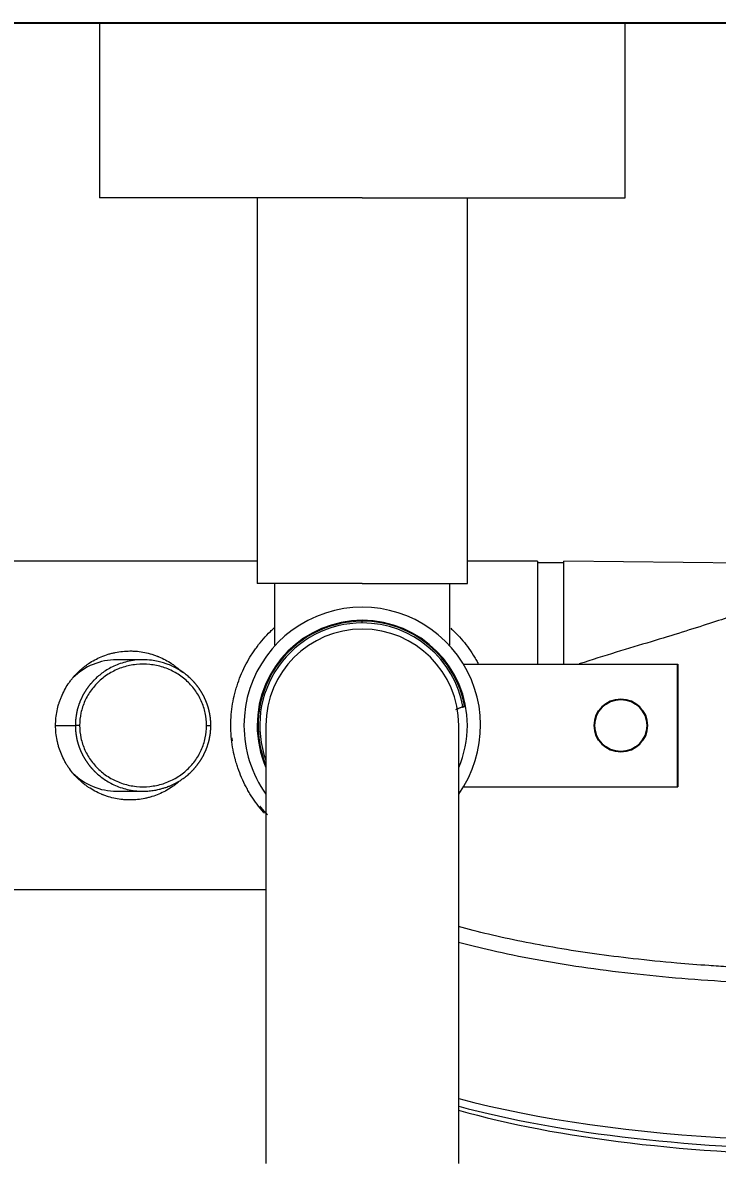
# Model space of a CAD drawing. Extents: x 19821 to 22981, y -91 to 2224.
# Drawn here: x 20651.6 to 20730.9, y 1928.5 to 2058.2 of the extents above; entities that cross this region are included whole.
import ezdxf

# ---------------------------------------------------------------- set-up
doc = ezdxf.new("R2010")
doc.units = 0
doc.header["$LTSCALE"] = 10
doc.header["$MEASUREMENT"] = 0
doc.header["$PDMODE"] = 3
doc.header["$PDSIZE"] = -10
doc.layers.get('0').update_dxf_attribs({"linetype": 'CONTINUOUS'})
doc.layers.get('DEFPOINTS').update_dxf_attribs({"linetype": 'CONTINUOUS'})
doc.layers.add('1', color=7, linetype='CONTINUOUS')
doc.styles.add('Daelim Dimension', font='NanumGothic.ttf')
doc.dimstyles.new('DEFAULT', dxfattribs={"dimscale": 2, "dimtxt": 2, "dimasz": 2, "dimexe": 0, "dimexo": 2, "dimgap": 1, "dimtad": 1, "dimdec": 1, "dimzin": 9, "dimdsep": 46, "dimtxsty": 'Daelim Dimension', "dimcen": 0.5, "dimclrd": 5, "dimclre": 5, "dimclrt": 256, "dimadec": 1, "dimazin": 0, "dimtfac": 1, "dimtdec": 1, "dimtix": 1, "dimtmove": 0, "dimatfit": 3, "dimfxl": 1, "dimtolj": 1, "dimtzin": 1, "dimlwd": 9, "dimlwe": 9, "dimarcsym": 0})

# ---------------------------------------------------------------- blocks, each defined once
blk = doc.blocks.new('*D22')
at = {"color": 5, "lineweight": 9, "ltscale": 0.5, "transparency": 16777216}
for p, q in [((20530.04, 1946.63), (20530.04, 1848.81)), ((20850.64, 1946.63), (20850.64, 1848.81)), ((20842.64, 1850.81), (20538.04, 1850.81))]:
    blk.add_line(p, q, dxfattribs=at)
at = {"color": 5, "ltscale": 0.5, "transparency": 16777216}
for points in [[(20538.04, 1852.15), (20538.04, 1849.48), (20530.04, 1850.81)], [(20842.64, 1852.15), (20842.64, 1849.48), (20850.64, 1850.81)]]:
    blk.add_solid(points, dxfattribs=at)
at = {"layer": 'DEFPOINTS', "color": 0, "ltscale": 0.5, "transparency": 16777216}
for p in [(20530.04, 1950.63), (20850.64, 1950.63), (20530.04, 1850.81)]:
    blk.add_point(p, dxfattribs=at)
at = {"color": 7, "ltscale": 0.5, "transparency": 16777216, "insert": (20635.03, 1863.71), "char_height": 20, "attachment_point": 5, "style": 'Daelim Dimension'}
blk.add_mtext('\\A1;321', dxfattribs=at)
blk = doc.blocks.new('*D25')
at = {"color": 5, "lineweight": 9, "ltscale": 0.5, "transparency": 16777216}
for p, q in [((20801.84, 2058.17), (21052.19, 2058.17)), ((21050.19, 1508.73), (21050.19, 2050.17)), ((20694.34, 1500.73), (21052.19, 1500.73))]:
    blk.add_line(p, q, dxfattribs=at)
at = {"color": 5, "ltscale": 0.5, "transparency": 16777216}
for points in [[(21048.85, 2050.17), (21051.52, 2050.17), (21050.19, 2058.17)], [(21048.85, 1508.73), (21051.52, 1508.73), (21050.19, 1500.73)]]:
    blk.add_solid(points, dxfattribs=at)
at = {"layer": 'DEFPOINTS', "color": 0, "ltscale": 0.5, "transparency": 16777216}
for p in [(20797.84, 2058.17), (21050.19, 2058.17), (20690.34, 1500.73)]:
    blk.add_point(p, dxfattribs=at)
at = {"color": 7, "ltscale": 0.5, "transparency": 16777216, "insert": (21037.42, 1779.45), "char_height": 20, "attachment_point": 5, "rotation": 90, "style": 'Daelim Dimension'}
blk.add_mtext('\\A1;557', dxfattribs=at)
blk = doc.blocks.new('*D26')
at = {"color": 5, "lineweight": 9, "ltscale": 0.5, "transparency": 16777216}
for p, q in [((20801.84, 2058.17), (20957.72, 2058.17)), ((20955.72, 2050.17), (20955.72, 1636.22)), ((20694.34, 1628.22), (20957.72, 1628.22))]:
    blk.add_line(p, q, dxfattribs=at)
at = {"color": 5, "ltscale": 0.5, "transparency": 16777216}
for points in [[(20954.38, 2050.17), (20957.05, 2050.17), (20955.72, 2058.17)], [(20954.38, 1636.22), (20957.05, 1636.22), (20955.72, 1628.22)]]:
    blk.add_solid(points, dxfattribs=at)
at = {"layer": 'DEFPOINTS', "color": 0, "ltscale": 0.5, "transparency": 16777216}
for p in [(20797.84, 2058.17), (20690.34, 1628.22), (20955.72, 1628.22)]:
    blk.add_point(p, dxfattribs=at)
at = {"color": 7, "ltscale": 0.5, "transparency": 16777216, "insert": (20942.82, 1843.2), "char_height": 20, "attachment_point": 5, "rotation": 90, "style": 'Daelim Dimension'}
blk.add_mtext('\\A1;430', dxfattribs=at)

msp = doc.modelspace()

# ---------------------------------------------------------------- linework, layer by layer
at = {"ltscale": 0.5}
for p, q in [((20274.82, 2058.17), (21879.31, 2058.17)), ((20726.34, 1970.97), (20726.34, 1984.97))]:
    msp.add_line(p, q, dxfattribs=at)
msp.add_circle((20719.84, 1977.97), 3, dxfattribs=at)
at = {"layer": '1', "color": 7, "linetype": 'Continuous', "lineweight": 18}
for p, q in [((20660.34, 2058.17), (20660.34, 2038.17)), ((20690.34, 2058.17), (20660.34, 2058.17)), ((20690.34, 2058.17), (20720.34, 2058.17)), ((20720.34, 2038.17), (20720.34, 2058.17)), ((20690.34, 2038.17), (20660.34, 2038.17)), ((20678.34, 2038.17), (20678.34, 1994.17)), ((20690.34, 2038.17), (20720.34, 2038.17)), ((20702.34, 1994.17), (20702.34, 2038.17)), ((20678.34, 1996.72), (20642.34, 1996.72)), ((20710.34, 1996.72), (20702.34, 1996.72)), ((20710.34, 1996.72), (20710.34, 1984.97)), ((20713.34, 1996.52), (20710.34, 1996.52)), ((20754.55, 1996.25), (20713.34, 1996.72)), ((20713.34, 1984.97), (20713.34, 1996.72)), ((20690.34, 1994.17), (20678.34, 1994.17)), ((20680.34, 1994.17), (20680.34, 1987.12)), ((20690.34, 1994.17), (20702.34, 1994.17)), ((20700.34, 1987.12), (20700.34, 1994.17)), ((20665.33, 1985.47), (20662.3, 1985.47)), ((20701.88, 1984.97), (20726.34, 1984.97)), ((20679.34, 1977.97), (20679.34, 1927.97)), ((20701.34, 1927.97), (20701.34, 1977.97)), ((20662.3, 1970.47), (20665.33, 1970.47)), ((20701.88, 1970.97), (20726.34, 1970.97)), ((20679.34, 1959.22), (20642.34, 1959.22))]:
    msp.add_line(p, q, dxfattribs=at)
at = {"layer": '1', "color": 7, "linetype": 'Continuous', "lineweight": 13}
for p, q in [((20690.34, 1989.67), (20690.34, 1989.87)), ((20655.34, 1977.97), (20657.6, 1977.97))]:
    msp.add_line(p, q, dxfattribs=at)
at = {"layer": '1', "color": 7, "linetype": 'Continuous', "lineweight": 18}
for radius, start, end in [(13.5, 324.5691, 180), (12, 0, 180), (11.9, 90, 202.4241), (11.9, 10.0462, 90), (11.7, 90, 199.9181), (11, 90, 180), (11.7, 9.8353, 90), (11, 360, 90), (13.5, 180, 215.4319), (12, 180, 203.5575), (12, 336.4425, 0)]:
    msp.add_arc((20690.34, 1977.97), radius, start, end, dxfattribs=at)
for centre, major_axis, ratio, start_param, end_param in [((20662.3, 1977.97), (0, 7.5), 0.965926, 6.283182, 7.042132), ((20662.3, 1977.97), (0, -7.5), 0.965926, 5.524239, 6.283189), ((20744.93, 1946.66), (61.96, 0), 0.275637, 3.932096, 4.712389), ((20744.93, 1945.63), (-60.5, 0), 0.275637, 0.766243, 1.559016)]:
    msp.add_ellipse(centre, major_axis=major_axis, ratio=ratio, start_param=start_param, end_param=end_param, dxfattribs=at)
at = {"layer": '1', "color": 7, "linetype": 'Continuous', "lineweight": 13}
msp.add_ellipse((20744.93, 1947.77), major_axis=(62.58, 0), ratio=0.275637, start_param=3.941815, end_param=6.283185, dxfattribs=at)
at = {"layer": '1', "color": 7, "linetype": 'Continuous', "lineweight": 18}
for points, knots in [([(20734.97, 1991.28), (20734.36, 1991.06), (20732.98, 1990.59), (20729.52, 1989.44), (20723.93, 1987.7), (20718.29, 1986.03), (20715.27, 1985.05), (20715.08, 1984.99)], [0, 0, 0, 0, 0.165825, 0.323818, 0.645376, 0.977706, 1, 1, 1, 1]), ([(20675.34, 1977.97), (20675.34, 1978.39), (20675.36, 1978.8), (20675.43, 1979.62), (20675.48, 1980.03), (20675.61, 1980.83), (20675.69, 1981.23), (20675.84, 1981.82), (20675.9, 1982.02), (20675.97, 1982.27), (20675.98, 1982.31), (20676.01, 1982.41), (20676.06, 1982.56), (20676.11, 1982.7), (20676.27, 1983.18), (20676.41, 1983.56), (20676.73, 1984.28), (20676.9, 1984.64), (20677.27, 1985.34), (20677.46, 1985.67), (20677.73, 1986.09), (20677.78, 1986.17), (20677.89, 1986.33), (20678.05, 1986.58), (20678.22, 1986.81), (20678.57, 1987.27), (20678.81, 1987.57), (20679.31, 1988.15), (20679.58, 1988.42), (20679.99, 1988.83), (20680.14, 1988.97), (20680.29, 1989.11)], [0, 0, 0, 0, 0.094913, 0.094913, 0.189825, 0.189825, 0.284738, 0.284738, 0.332194, 0.332194, 0.344058, 0.344058, 0.355923, 0.379651, 0.379651, 0.474563, 0.474563, 0.569476, 0.569476, 0.664389, 0.664389, 0.688117, 0.688117, 0.711845, 0.759301, 0.759301, 0.854214, 0.854214, 0.949127, 0.949127, 1, 1, 1, 1]), ([(20700.44, 1989.06), (20700.57, 1988.94), (20700.71, 1988.81), (20701.11, 1988.42), (20701.37, 1988.14), (20701.87, 1987.57), (20702.11, 1987.28), (20702.57, 1986.66), (20702.79, 1986.34), (20703.11, 1985.84), (20703.21, 1985.68), (20703.4, 1985.36), (20703.48, 1985.2), (20703.57, 1985.05)], [0, 0, 0, 0, 0.109116, 0.109116, 0.334914, 0.334914, 0.560711, 0.560711, 0.786509, 0.786509, 0.899407, 0.899407, 1, 1, 1, 1]), ([(20655.34, 1977.97), (20655.34, 1978.26), (20655.36, 1978.54), (20655.41, 1979.1), (20655.45, 1979.37), (20655.56, 1979.92), (20655.63, 1980.19), (20655.72, 1980.5), (20655.74, 1980.53), (20655.76, 1980.6), (20655.77, 1980.63), (20655.8, 1980.73), (20655.87, 1980.93), (20655.95, 1981.13), (20656.11, 1981.51), (20656.23, 1981.76), (20656.49, 1982.25), (20656.63, 1982.48), (20656.82, 1982.77), (20656.86, 1982.83), (20656.94, 1982.94), (20656.98, 1982.99), (20657.11, 1983.16), (20657.19, 1983.27), (20657.46, 1983.59), (20657.64, 1983.79), (20658.03, 1984.18), (20658.23, 1984.36), (20658.55, 1984.62), (20658.66, 1984.71), (20658.82, 1984.83), (20658.88, 1984.87), (20658.99, 1984.95), (20659.05, 1984.99), (20659.33, 1985.18), (20659.57, 1985.33), (20660.05, 1985.59), (20660.3, 1985.7), (20660.81, 1985.92), (20661.07, 1986.01), (20661.41, 1986.12), (20661.47, 1986.14), (20661.61, 1986.17), (20661.68, 1986.19), (20661.88, 1986.24), (20662.02, 1986.27), (20662.43, 1986.36), (20662.99, 1986.44), (20663.55, 1986.47), (20663.97, 1986.47), (20664.11, 1986.47), (20664.32, 1986.46), (20664.39, 1986.45), (20664.54, 1986.44), (20664.61, 1986.44), (20664.96, 1986.4), (20665.24, 1986.36), (20665.79, 1986.25), (20666.06, 1986.18), (20666.46, 1986.06), (20666.59, 1986.02), (20666.79, 1985.94), (20666.85, 1985.92), (20666.95, 1985.88), (20666.98, 1985.87), (20667.05, 1985.84), (20667.34, 1985.72), (20667.62, 1985.59), (20668.11, 1985.33), (20668.34, 1985.19), (20668.69, 1984.96), (20668.8, 1984.88), (20668.96, 1984.75), (20669.02, 1984.71), (20669.13, 1984.63), (20669.18, 1984.58), (20669.44, 1984.38), (20669.63, 1984.2), (20669.81, 1984.02)], [0, 0, 0, 0, 0.041774, 0.041774, 0.083547, 0.083547, 0.125321, 0.125321, 0.130543, 0.130543, 0.135765, 0.135765, 0.146208, 0.167095, 0.167095, 0.208869, 0.208869, 0.250642, 0.250642, 0.261086, 0.261086, 0.271529, 0.271529, 0.292416, 0.292416, 0.33419, 0.33419, 0.375963, 0.375963, 0.39685, 0.39685, 0.407294, 0.407294, 0.417737, 0.417737, 0.459511, 0.459511, 0.501285, 0.501285, 0.543058, 0.543058, 0.553502, 0.553502, 0.563945, 0.563945, 0.584832, 0.584832, 0.626606, 0.668379, 0.668379, 0.689266, 0.689266, 0.69971, 0.69971, 0.710153, 0.710153, 0.751927, 0.751927, 0.793701, 0.793701, 0.814587, 0.814587, 0.825031, 0.825031, 0.830253, 0.830253, 0.835474, 0.877248, 0.877248, 0.919022, 0.919022, 0.939909, 0.939909, 0.950352, 0.950352, 0.960795, 0.960795, 1, 1, 1, 1]), ([(20673.06, 1977.97), (20673.06, 1977.99), (20673.06, 1978.02), (20673.06, 1978.06), (20673.06, 1978.1), (20673.05, 1978.15), (20673.05, 1978.19), (20673.05, 1978.24), (20673.05, 1978.28), (20673.05, 1978.33), (20673.05, 1978.38), (20673.04, 1978.42), (20673.04, 1978.47), (20673.04, 1978.51), (20673.03, 1978.56), (20673.03, 1978.6), (20673.03, 1978.65), (20673.02, 1978.69), (20673.02, 1978.74), (20673.01, 1978.78), (20673.01, 1978.83), (20673, 1978.88), (20672.99, 1978.92), (20672.99, 1978.97), (20672.98, 1979.01), (20672.97, 1979.06), (20672.97, 1979.11), (20672.96, 1979.15), (20672.95, 1979.2), (20672.94, 1979.24), (20672.94, 1979.29), (20672.93, 1979.34), (20672.92, 1979.38), (20672.91, 1979.43), (20672.9, 1979.47), (20672.89, 1979.52), (20672.88, 1979.57), (20672.87, 1979.61), (20672.86, 1979.66), (20672.85, 1979.71), (20672.84, 1979.75), (20672.82, 1979.8), (20672.81, 1979.84), (20672.8, 1979.89), (20672.79, 1979.94), (20672.77, 1979.98), (20672.76, 1980.03), (20672.75, 1980.07), (20672.73, 1980.12), (20672.72, 1980.17), (20672.7, 1980.21), (20672.69, 1980.26), (20672.67, 1980.3), (20672.66, 1980.35), (20672.64, 1980.4), (20672.62, 1980.44), (20672.61, 1980.49), (20672.59, 1980.53), (20672.57, 1980.58), (20672.56, 1980.63), (20672.54, 1980.67), (20672.52, 1980.72), (20672.5, 1980.76), (20672.48, 1980.81), (20672.46, 1980.85), (20672.44, 1980.9), (20672.42, 1980.94), (20672.4, 1980.99), (20672.38, 1981.04), (20672.36, 1981.08), (20672.34, 1981.13), (20672.32, 1981.17), (20672.3, 1981.22), (20672.27, 1981.26), (20672.25, 1981.3), (20672.23, 1981.35), (20672.2, 1981.39), (20672.18, 1981.44), (20672.16, 1981.48), (20672.13, 1981.53), (20672.11, 1981.57), (20672.08, 1981.62), (20672.06, 1981.66), (20672.03, 1981.7), (20672.01, 1981.75), (20671.98, 1981.79), (20671.95, 1981.83), (20671.92, 1981.88), (20671.9, 1981.92), (20671.87, 1981.96), (20671.84, 1982.01), (20671.81, 1982.05), (20671.78, 1982.09), (20671.76, 1982.14), (20671.73, 1982.18), (20671.7, 1982.22), (20671.67, 1982.26), (20671.64, 1982.3), (20671.6, 1982.35), (20671.57, 1982.39), (20671.54, 1982.43), (20671.51, 1982.47), (20671.48, 1982.51), (20671.45, 1982.55), (20671.41, 1982.59), (20671.38, 1982.64), (20671.35, 1982.68), (20671.31, 1982.72), (20671.28, 1982.76), (20671.24, 1982.8), (20671.21, 1982.84), (20671.17, 1982.88), (20671.14, 1982.92), (20671.1, 1982.96), (20671.07, 1982.99), (20671.03, 1983.03), (20670.99, 1983.07), (20670.96, 1983.11), (20670.92, 1983.15), (20670.88, 1983.19), (20670.73, 1983.34), (20670.45, 1983.6), (20670, 1983.95), (20669.5, 1984.29), (20668.94, 1984.61), (20668.46, 1984.83), (20668.02, 1985), (20667.6, 1985.15), (20667, 1985.3), (20666.23, 1985.44), (20665.33, 1985.49), (20664.41, 1985.44), (20663.54, 1985.28), (20662.73, 1985.05), (20662, 1984.75), (20661.34, 1984.41), (20660.76, 1984.04), (20660.26, 1983.64), (20659.93, 1983.34), (20659.74, 1983.16), (20659.68, 1983.09), (20659.61, 1983.02), (20659.55, 1982.95), (20659.49, 1982.88), (20659.43, 1982.81), (20659.36, 1982.74), (20659.3, 1982.67), (20659.25, 1982.6), (20659.19, 1982.53), (20659.13, 1982.46), (20659.07, 1982.38), (20659.02, 1982.31), (20658.97, 1982.23), (20658.91, 1982.16), (20658.86, 1982.08), (20658.81, 1982.01), (20658.76, 1981.93), (20658.71, 1981.85), (20658.66, 1981.77), (20658.62, 1981.7), (20658.57, 1981.62), (20658.53, 1981.54), (20658.48, 1981.46), (20658.44, 1981.38), (20658.4, 1981.3), (20658.36, 1981.22), (20658.32, 1981.14), (20658.28, 1981.06), (20658.25, 1980.98), (20658.21, 1980.9), (20658.17, 1980.82), (20658.14, 1980.73), (20658.11, 1980.65), (20658.08, 1980.57), (20658.04, 1980.49), (20658.01, 1980.4), (20657.99, 1980.32), (20657.96, 1980.24), (20657.93, 1980.15), (20657.91, 1980.07), (20657.88, 1979.99), (20657.86, 1979.9), (20657.83, 1979.82), (20657.81, 1979.73), (20657.79, 1979.65), (20657.77, 1979.57), (20657.76, 1979.48), (20657.74, 1979.4), (20657.72, 1979.31), (20657.71, 1979.23), (20657.69, 1979.14), (20657.68, 1979.06), (20657.67, 1978.98), (20657.66, 1978.89), (20657.64, 1978.81), (20657.64, 1978.72), (20657.63, 1978.64), (20657.62, 1978.56), (20657.61, 1978.47), (20657.61, 1978.39), (20657.6, 1978.3), (20657.6, 1978.22), (20657.6, 1978.14), (20657.6, 1978.05), (20657.6, 1978), (20657.6, 1977.97)], [0, 0, 0, 0, 0.001865, 0.003733, 0.005605, 0.007481, 0.009359, 0.011241, 0.013127, 0.015016, 0.016908, 0.018804, 0.020703, 0.022605, 0.024511, 0.02642, 0.028332, 0.030248, 0.032167, 0.034089, 0.036015, 0.037944, 0.039876, 0.041811, 0.04375, 0.045691, 0.047636, 0.049584, 0.051536, 0.05349, 0.055448, 0.057409, 0.059373, 0.06134, 0.06331, 0.065283, 0.06726, 0.06924, 0.071222, 0.073209, 0.075198, 0.07719, 0.079186, 0.081184, 0.083186, 0.085192, 0.0872, 0.089211, 0.091226, 0.093244, 0.095265, 0.097289, 0.099317, 0.101347, 0.103381, 0.105418, 0.107458, 0.109502, 0.111549, 0.113598, 0.115651, 0.117708, 0.119767, 0.12183, 0.123896, 0.125965, 0.128037, 0.130113, 0.132191, 0.134273, 0.136359, 0.138447, 0.140539, 0.142633, 0.144732, 0.146833, 0.148937, 0.151045, 0.153156, 0.15527, 0.157387, 0.159508, 0.161632, 0.163759, 0.165889, 0.168022, 0.170159, 0.172299, 0.174442, 0.176588, 0.178737, 0.18089, 0.183046, 0.185205, 0.187367, 0.189532, 0.1917, 0.193872, 0.196047, 0.198225, 0.200406, 0.20259, 0.204777, 0.206968, 0.209162, 0.211359, 0.213559, 0.215763, 0.217969, 0.220179, 0.222392, 0.224608, 0.226828, 0.22905, 0.231276, 0.233505, 0.235737, 0.237973, 0.240211, 0.242453, 0.244698, 0.266978, 0.290772, 0.316083, 0.342907, 0.371244, 0.38272, 0.401338, 0.427096, 0.459989, 0.500014, 0.53905, 0.57605, 0.611014, 0.643943, 0.674837, 0.703695, 0.730516, 0.755299, 0.759241, 0.763175, 0.767102, 0.771022, 0.774935, 0.77884, 0.782739, 0.78663, 0.790514, 0.794391, 0.798261, 0.802123, 0.805979, 0.809827, 0.813668, 0.817502, 0.821329, 0.825148, 0.828961, 0.832766, 0.836564, 0.840355, 0.844139, 0.847915, 0.851685, 0.855447, 0.859201, 0.862949, 0.866689, 0.870422, 0.874147, 0.877866, 0.881577, 0.885281, 0.888977, 0.892667, 0.896349, 0.900024, 0.903692, 0.907352, 0.911006, 0.914652, 0.918291, 0.921923, 0.925547, 0.929165, 0.932776, 0.936379, 0.939975, 0.943565, 0.947147, 0.950722, 0.95429, 0.957851, 0.961405, 0.964951, 0.96849, 0.972022, 0.975546, 0.979063, 0.982572, 0.986073, 0.989567, 0.993052, 0.99653, 1, 1, 1, 1]), ([(20669.36, 1971.51), (20669.32, 1971.47), (20669.28, 1971.44), (20669.13, 1971.32), (20669.03, 1971.23), (20668.86, 1971.11), (20668.8, 1971.07), (20668.69, 1970.99), (20668.63, 1970.95), (20668.35, 1970.76), (20668.11, 1970.62), (20667.63, 1970.36), (20667.38, 1970.24), (20666.87, 1970.02), (20666.61, 1969.93), (20666.27, 1969.83), (20666.21, 1969.81), (20666.07, 1969.77), (20666, 1969.75), (20665.8, 1969.7), (20665.66, 1969.67), (20665.25, 1969.58), (20664.7, 1969.5), (20664.14, 1969.47), (20663.71, 1969.47), (20663.57, 1969.47), (20663.36, 1969.48), (20663.29, 1969.49), (20663.15, 1969.5), (20663.08, 1969.5), (20662.72, 1969.54), (20662.45, 1969.58), (20661.9, 1969.69), (20661.63, 1969.76), (20661.23, 1969.88), (20661.09, 1969.93), (20660.9, 1970), (20660.83, 1970.02), (20660.73, 1970.06), (20660.7, 1970.07), (20660.63, 1970.1), (20660.34, 1970.22), (20660.06, 1970.35), (20659.58, 1970.61), (20659.34, 1970.76), (20659, 1970.98), (20658.88, 1971.06), (20658.72, 1971.19), (20658.66, 1971.23), (20658.55, 1971.31), (20658.5, 1971.36), (20658.23, 1971.58), (20658.03, 1971.76), (20657.64, 1972.15), (20657.46, 1972.35), (20657.11, 1972.77), (20656.95, 1972.99), (20656.75, 1973.28), (20656.71, 1973.34), (20656.64, 1973.45), (20656.6, 1973.51), (20656.49, 1973.69), (20656.43, 1973.81), (20656.23, 1974.18), (20656.11, 1974.43), (20655.9, 1974.94), (20655.8, 1975.2), (20655.68, 1975.6), (20655.64, 1975.73), (20655.59, 1975.94), (20655.56, 1976.04), (20655.54, 1976.14), (20655.52, 1976.21), (20655.52, 1976.25), (20655.45, 1976.56), (20655.41, 1976.84), (20655.36, 1977.4), (20655.34, 1977.69), (20655.34, 1977.97)], [0, 0, 0, 0, 0.008257, 0.008257, 0.029817, 0.029817, 0.040597, 0.040597, 0.051377, 0.051377, 0.094496, 0.094496, 0.137615, 0.137615, 0.180734, 0.180734, 0.191514, 0.191514, 0.202294, 0.202294, 0.223854, 0.223854, 0.266973, 0.310092, 0.310092, 0.331652, 0.331652, 0.342431, 0.342431, 0.353211, 0.353211, 0.396331, 0.396331, 0.43945, 0.43945, 0.461009, 0.461009, 0.471789, 0.471789, 0.477179, 0.477179, 0.482569, 0.525688, 0.525688, 0.568808, 0.568808, 0.590367, 0.590367, 0.601147, 0.601147, 0.611927, 0.611927, 0.655046, 0.655046, 0.698165, 0.698165, 0.741285, 0.741285, 0.752064, 0.752064, 0.762844, 0.762844, 0.784404, 0.784404, 0.827523, 0.827523, 0.870642, 0.870642, 0.892202, 0.892202, 0.902982, 0.908372, 0.908372, 0.913762, 0.913762, 0.956881, 0.956881, 1, 1, 1, 1]), ([(20657.6, 1977.97), (20657.6, 1977.96), (20657.6, 1977.93), (20657.6, 1977.89), (20657.6, 1977.85), (20657.6, 1977.8), (20657.6, 1977.76), (20657.6, 1977.72), (20657.6, 1977.68), (20657.6, 1977.64), (20657.61, 1977.6), (20657.61, 1977.55), (20657.61, 1977.51), (20657.61, 1977.47), (20657.62, 1977.43), (20657.62, 1977.39), (20657.62, 1977.34), (20657.63, 1977.3), (20657.63, 1977.26), (20657.64, 1977.22), (20657.64, 1977.18), (20657.64, 1977.13), (20657.65, 1977.09), (20657.66, 1977.05), (20657.66, 1977.01), (20657.67, 1976.97), (20657.67, 1976.92), (20657.68, 1976.88), (20657.69, 1976.84), (20657.69, 1976.8), (20657.7, 1976.76), (20657.71, 1976.71), (20657.71, 1976.67), (20657.72, 1976.63), (20657.73, 1976.59), (20657.74, 1976.54), (20657.75, 1976.5), (20657.76, 1976.46), (20657.76, 1976.42), (20657.77, 1976.38), (20657.78, 1976.33), (20657.79, 1976.29), (20657.8, 1976.25), (20657.81, 1976.21), (20657.82, 1976.17), (20657.83, 1976.12), (20657.85, 1976.08), (20657.86, 1976.04), (20657.87, 1976), (20657.88, 1975.96), (20657.89, 1975.91), (20657.91, 1975.87), (20657.92, 1975.83), (20657.93, 1975.79), (20657.94, 1975.75), (20657.96, 1975.71), (20657.97, 1975.66), (20657.99, 1975.62), (20658, 1975.58), (20658.01, 1975.54), (20658.03, 1975.5), (20658.04, 1975.46), (20658.06, 1975.41), (20658.08, 1975.37), (20658.09, 1975.33), (20658.11, 1975.29), (20658.12, 1975.25), (20658.14, 1975.21), (20658.16, 1975.17), (20658.17, 1975.13), (20658.19, 1975.09), (20658.21, 1975.05), (20658.23, 1975), (20658.25, 1974.96), (20658.26, 1974.92), (20658.28, 1974.88), (20658.3, 1974.84), (20658.32, 1974.8), (20658.34, 1974.76), (20658.36, 1974.72), (20658.38, 1974.68), (20658.4, 1974.64), (20658.42, 1974.6), (20658.44, 1974.56), (20658.46, 1974.52), (20658.48, 1974.48), (20658.51, 1974.44), (20658.53, 1974.4), (20658.55, 1974.36), (20658.57, 1974.32), (20658.6, 1974.28), (20658.62, 1974.25), (20658.64, 1974.21), (20658.66, 1974.17), (20658.69, 1974.13), (20658.71, 1974.09), (20658.74, 1974.05), (20658.76, 1974.01), (20658.79, 1973.97), (20658.81, 1973.94), (20658.84, 1973.9), (20658.86, 1973.86), (20658.89, 1973.82), (20658.91, 1973.78), (20658.94, 1973.75), (20658.97, 1973.71), (20658.99, 1973.67), (20659.02, 1973.63), (20659.05, 1973.6), (20659.07, 1973.56), (20659.1, 1973.52), (20659.13, 1973.49), (20659.16, 1973.45), (20659.19, 1973.41), (20659.22, 1973.38), (20659.25, 1973.34), (20659.27, 1973.3), (20659.3, 1973.27), (20659.33, 1973.23), (20659.36, 1973.2), (20659.39, 1973.16), (20659.43, 1973.13), (20659.46, 1973.09), (20659.49, 1973.06), (20659.52, 1973.02), (20659.55, 1972.99), (20659.58, 1972.95), (20659.61, 1972.92), (20659.65, 1972.88), (20659.68, 1972.85), (20659.71, 1972.82), (20659.74, 1972.78), (20659.78, 1972.75), (20659.94, 1972.59), (20660.26, 1972.3), (20660.76, 1971.91), (20661.34, 1971.53), (20662, 1971.19), (20662.73, 1970.89), (20663.54, 1970.66), (20664.41, 1970.51), (20665.25, 1970.46), (20666, 1970.49), (20666.61, 1970.57), (20667.13, 1970.67), (20667.55, 1970.79), (20667.89, 1970.89), (20668.14, 1970.98), (20668.49, 1971.12), (20668.94, 1971.33), (20669.5, 1971.65), (20670, 1971.99), (20670.45, 1972.34), (20670.74, 1972.61), (20670.91, 1972.78), (20670.98, 1972.85), (20671.04, 1972.92), (20671.11, 1972.99), (20671.17, 1973.07), (20671.24, 1973.14), (20671.3, 1973.21), (20671.36, 1973.28), (20671.42, 1973.36), (20671.48, 1973.43), (20671.54, 1973.5), (20671.59, 1973.58), (20671.65, 1973.65), (20671.7, 1973.73), (20671.76, 1973.81), (20671.81, 1973.88), (20671.86, 1973.96), (20671.91, 1974.04), (20671.96, 1974.12), (20672.01, 1974.2), (20672.05, 1974.28), (20672.1, 1974.35), (20672.14, 1974.43), (20672.19, 1974.51), (20672.23, 1974.59), (20672.27, 1974.68), (20672.31, 1974.76), (20672.35, 1974.84), (20672.39, 1974.92), (20672.42, 1975), (20672.46, 1975.08), (20672.5, 1975.16), (20672.53, 1975.25), (20672.56, 1975.33), (20672.59, 1975.41), (20672.62, 1975.49), (20672.65, 1975.58), (20672.68, 1975.66), (20672.71, 1975.74), (20672.73, 1975.83), (20672.76, 1975.91), (20672.78, 1975.99), (20672.81, 1976.08), (20672.83, 1976.16), (20672.85, 1976.24), (20672.87, 1976.33), (20672.89, 1976.41), (20672.91, 1976.49), (20672.92, 1976.58), (20672.94, 1976.66), (20672.95, 1976.74), (20672.97, 1976.82), (20672.98, 1976.91), (20672.99, 1976.99), (20673, 1977.07), (20673.01, 1977.16), (20673.02, 1977.24), (20673.03, 1977.32), (20673.03, 1977.4), (20673.04, 1977.48), (20673.05, 1977.57), (20673.05, 1977.65), (20673.05, 1977.73), (20673.05, 1977.81), (20673.06, 1977.89), (20673.06, 1977.94), (20673.06, 1977.97)], [0, 0, 0, 0, 0.001733, 0.003468, 0.005205, 0.006944, 0.008686, 0.010429, 0.012174, 0.013921, 0.01567, 0.017421, 0.019174, 0.020929, 0.022686, 0.024444, 0.026205, 0.027967, 0.029732, 0.031498, 0.033266, 0.035037, 0.036808, 0.038582, 0.040358, 0.042135, 0.043915, 0.045696, 0.047479, 0.049264, 0.05105, 0.052838, 0.054629, 0.05642, 0.058214, 0.060009, 0.061807, 0.063606, 0.065406, 0.067209, 0.069013, 0.070819, 0.072627, 0.074436, 0.076248, 0.078061, 0.079876, 0.081692, 0.083511, 0.085331, 0.087153, 0.088977, 0.090803, 0.09263, 0.09446, 0.096291, 0.098124, 0.099958, 0.101795, 0.103633, 0.105473, 0.107315, 0.109159, 0.111005, 0.112852, 0.114701, 0.116552, 0.118405, 0.120259, 0.122116, 0.123974, 0.125834, 0.127696, 0.12956, 0.131425, 0.133292, 0.135162, 0.137032, 0.138905, 0.14078, 0.142656, 0.144535, 0.146415, 0.148297, 0.15018, 0.152066, 0.153953, 0.155842, 0.157733, 0.159626, 0.161521, 0.163417, 0.165316, 0.167216, 0.169118, 0.171021, 0.172927, 0.174834, 0.176743, 0.178654, 0.180567, 0.182481, 0.184398, 0.186316, 0.188235, 0.190157, 0.19208, 0.194006, 0.195933, 0.197861, 0.199792, 0.201724, 0.203658, 0.205594, 0.207532, 0.209472, 0.211413, 0.213356, 0.215301, 0.217248, 0.219197, 0.221147, 0.223099, 0.225053, 0.227009, 0.228966, 0.230926, 0.232887, 0.23485, 0.236815, 0.238782, 0.24075, 0.24272, 0.244692, 0.269474, 0.296294, 0.325152, 0.356045, 0.388975, 0.423938, 0.460938, 0.499976, 0.52932, 0.555017, 0.577066, 0.595466, 0.610217, 0.621317, 0.628765, 0.657108, 0.683934, 0.709244, 0.733034, 0.755304, 0.759349, 0.763383, 0.767407, 0.77142, 0.775423, 0.779416, 0.783398, 0.78737, 0.791332, 0.795283, 0.799224, 0.803155, 0.807075, 0.810985, 0.814885, 0.818775, 0.822654, 0.826522, 0.830381, 0.834229, 0.838067, 0.841894, 0.845711, 0.849518, 0.853314, 0.8571, 0.860875, 0.86464, 0.868394, 0.872138, 0.875872, 0.879595, 0.883307, 0.88701, 0.890701, 0.894383, 0.898054, 0.901714, 0.905365, 0.909005, 0.912634, 0.916253, 0.919862, 0.923461, 0.927049, 0.930627, 0.934195, 0.937752, 0.941299, 0.944836, 0.948363, 0.951879, 0.955385, 0.958881, 0.962367, 0.965842, 0.969306, 0.97276, 0.976203, 0.979635, 0.983057, 0.986467, 0.989867, 0.993256, 0.996633, 1, 1, 1, 1]), ([(20679.19, 1967.94), (20679.15, 1967.99), (20679.1, 1968.03), (20678.81, 1968.37), (20678.57, 1968.67), (20678.11, 1969.28), (20677.89, 1969.6), (20677.57, 1970.1), (20677.47, 1970.27), (20677.27, 1970.6), (20677.18, 1970.78), (20676.9, 1971.3), (20676.73, 1971.65), (20676.42, 1972.38), (20676.27, 1972.75), (20676.08, 1973.32), (20676.02, 1973.52), (20675.93, 1973.81), (20675.9, 1973.91), (20675.86, 1974.06), (20675.85, 1974.11), (20675.82, 1974.21), (20675.71, 1974.65), (20675.61, 1975.1), (20675.48, 1975.91), (20675.43, 1976.32), (20675.36, 1977.14), (20675.34, 1977.55), (20675.34, 1977.97)], [0, 0, 0, 0, 0.018271, 0.018271, 0.127352, 0.127352, 0.236433, 0.236433, 0.290974, 0.290974, 0.345514, 0.345514, 0.454595, 0.454595, 0.563676, 0.563676, 0.618217, 0.618217, 0.645487, 0.645487, 0.659122, 0.659122, 0.672757, 0.781838, 0.781838, 0.890919, 0.890919, 1, 1, 1, 1]), ([(20675.52, 1976.21), (20675.52, 1976.23), (20675.51, 1976.29), (20675.5, 1976.38), (20675.49, 1976.47), (20675.48, 1976.53), (20675.48, 1976.56)], [0, 0, 0, 0, 0.217555, 0.480683, 0.741491, 1, 1, 1, 1]), ([(20679.52, 1967.78), (20679.51, 1967.8), (20679.48, 1967.83), (20679.44, 1967.87), (20679.4, 1967.91), (20679.36, 1967.96), (20679.32, 1968), (20679.28, 1968.05), (20679.24, 1968.09), (20679.2, 1968.14), (20679.16, 1968.18), (20679.12, 1968.23), (20679.08, 1968.27), (20679.04, 1968.32), (20679, 1968.36), (20678.96, 1968.41), (20678.92, 1968.46), (20678.88, 1968.5), (20678.84, 1968.55), (20678.81, 1968.59), (20678.77, 1968.64), (20678.73, 1968.69), (20678.7, 1968.72), (20678.69, 1968.74), (20678.69, 1968.74)], [0, 0, 0, 0, 0.047931, 0.095799, 0.143604, 0.191348, 0.23903, 0.286651, 0.334211, 0.381711, 0.429151, 0.476532, 0.523854, 0.571116, 0.618321, 0.665468, 0.712558, 0.75959, 0.806566, 0.853487, 0.900351, 0.94716, 0.993915, 1, 1, 1, 1])]:
    msp.add_open_spline(points, degree=3, knots=knots, dxfattribs=at)
for points, degree in [([(20672.57, 1977.97), (20672.57, 1978.45), (20672.47, 1979.4), (20672.02, 1980.79), (20671.27, 1982.06), (20670.26, 1983.17), (20669.03, 1984.05), (20667.62, 1984.67), (20666.1, 1984.98), (20664.55, 1984.98), (20663.03, 1984.67), (20661.62, 1984.05), (20660.39, 1983.16), (20659.38, 1982.06), (20658.64, 1980.79), (20658.18, 1979.4), (20658.08, 1978.45), (20658.08, 1977.97)], 3), ([(20701.91, 1980.14), (20700.99, 1979.77)], 1), ([(20658.08, 1977.97), (20658.08, 1977.49), (20658.18, 1976.54), (20658.64, 1975.15), (20659.38, 1973.88), (20660.39, 1972.78), (20661.62, 1971.89), (20663.03, 1971.28), (20664.55, 1970.96), (20666.11, 1970.96), (20667.62, 1971.28), (20669.03, 1971.89), (20670.26, 1972.78), (20671.27, 1973.88), (20672.02, 1975.15), (20672.47, 1976.54), (20672.57, 1977.49), (20672.57, 1977.97)], 3)]:
    msp.add_open_spline(points, degree=degree, dxfattribs=at)
at = {"layer": '1', "color": 7, "linetype": 'Continuous', "lineweight": 13}
for points, weights in [([(20658.08, 1977.97), (20657.85, 1977.97), (20657.66, 1977.97), (20657.6, 1977.97)], [1.24315255943, 1.01565620906, 0.947796023594, 1.03957200303]), ([(20672.57, 1977.97), (20672.93, 1977.97), (20673.15, 1977.97), (20673.06, 1977.97)], [1.24315509478, 0.918936466394, 0.918948302172, 1.24319060211])]:
    msp.add_rational_spline(points, weights, degree=3, dxfattribs=at)
for points, knots in [([(20744.93, 1950.05), (20744.89, 1950.05), (20744.8, 1950.05), (20744.68, 1950.05), (20744.55, 1950.05), (20744.42, 1950.05), (20744.3, 1950.05), (20744.17, 1950.05), (20744.05, 1950.05), (20743.92, 1950.05), (20743.79, 1950.05), (20743.67, 1950.05), (20743.54, 1950.05), (20743.41, 1950.06), (20743.29, 1950.06), (20743.16, 1950.06), (20743.03, 1950.06), (20742.91, 1950.06), (20742.78, 1950.06), (20742.65, 1950.06), (20742.53, 1950.06), (20742.4, 1950.06), (20742.27, 1950.07), (20742.15, 1950.07), (20742.02, 1950.07), (20741.88, 1950.07), (20741.68, 1950.07), (20741.38, 1950.08), (20740.93, 1950.09), (20740.26, 1950.1), (20739.55, 1950.11), (20738.38, 1950.14), (20736.86, 1950.19), (20734.85, 1950.27), (20733.27, 1950.35), (20731.61, 1950.45), (20729.39, 1950.59), (20725.74, 1950.88), (20721.37, 1951.32), (20716.82, 1951.89), (20712.57, 1952.55), (20708.53, 1953.29), (20704.76, 1954.11), (20702.43, 1954.71), (20701.33, 1955.01)], [0, 0, 0, 0, 0.002616, 0.005233, 0.007849, 0.010465, 0.013082, 0.015698, 0.018314, 0.02093, 0.023546, 0.026162, 0.028778, 0.031393, 0.034009, 0.036625, 0.03924, 0.041856, 0.044471, 0.047087, 0.049702, 0.052318, 0.054933, 0.057548, 0.060163, 0.062778, 0.066184, 0.07255, 0.081878, 0.094166, 0.114169, 0.125553, 0.1674, 0.209247, 0.251094, 0.267141, 0.314337, 0.392675, 0.50215, 0.602571, 0.70299, 0.80341, 0.903835, 1, 1, 1, 1]), ([(20701.31, 1953.25), (20702.52, 1952.92), (20703.78, 1952.61), (20706.69, 1951.95), (20708.36, 1951.61), (20711.8, 1950.98), (20713.58, 1950.68), (20717.23, 1950.15), (20719.1, 1949.91), (20722.9, 1949.47), (20724.84, 1949.28), (20728.77, 1948.96), (20730.76, 1948.82), (20734.78, 1948.6), (20736.8, 1948.52), (20740.86, 1948.41), (20742.9, 1948.38), (20744.93, 1948.39)], [0, 0, 0, 0, 0.103598, 0.103598, 0.231656, 0.231656, 0.359713, 0.359713, 0.487771, 0.487771, 0.615828, 0.615828, 0.743885, 0.743885, 0.871943, 0.871943, 1, 1, 1, 1])]:
    msp.add_open_spline(points, degree=3, knots=knots, dxfattribs=at)

# ---------------------------------------------------------------- dimensions: what is measured, and where the dimension line sits
at = {"color": 5, "ltscale": 0.5}
for base, p1, p2, picture, middle in [((21050.19, 2058.17), (20690.34, 1500.73), (20797.84, 2058.17), '*D25', (21037.42, 1779.45)), ((20955.72, 1628.22), (20797.84, 2058.17), (20690.34, 1628.22), '*D26', (20942.82, 1843.2))]:
    dim = msp.add_linear_dim(base=base, p1=p1, p2=p2, angle=90, dimstyle='DEFAULT', override={"dimtxt": 10, "dimasz": 4, "dimexe": 1, "dimdec": 0, "dimclrt": 7}, dxfattribs=at)
    dim.commit()
    dim.dimension.update_dxf_attribs({"geometry": picture, "text_midpoint": middle})
dim = msp.add_linear_dim(base=(20530.04, 1850.81), p1=(20850.64, 1950.63), p2=(20530.04, 1950.63), dimstyle='DEFAULT', override={"dimtxt": 10, "dimasz": 4, "dimexe": 1, "dimdec": 0, "dimclrt": 7}, dxfattribs=at)
dim.commit()
dim.dimension.update_dxf_attribs({"geometry": '*D22', "text_midpoint": (20635.03, 1850.81), "dimtype": 160})

doc.saveas('drawing.dxf')
